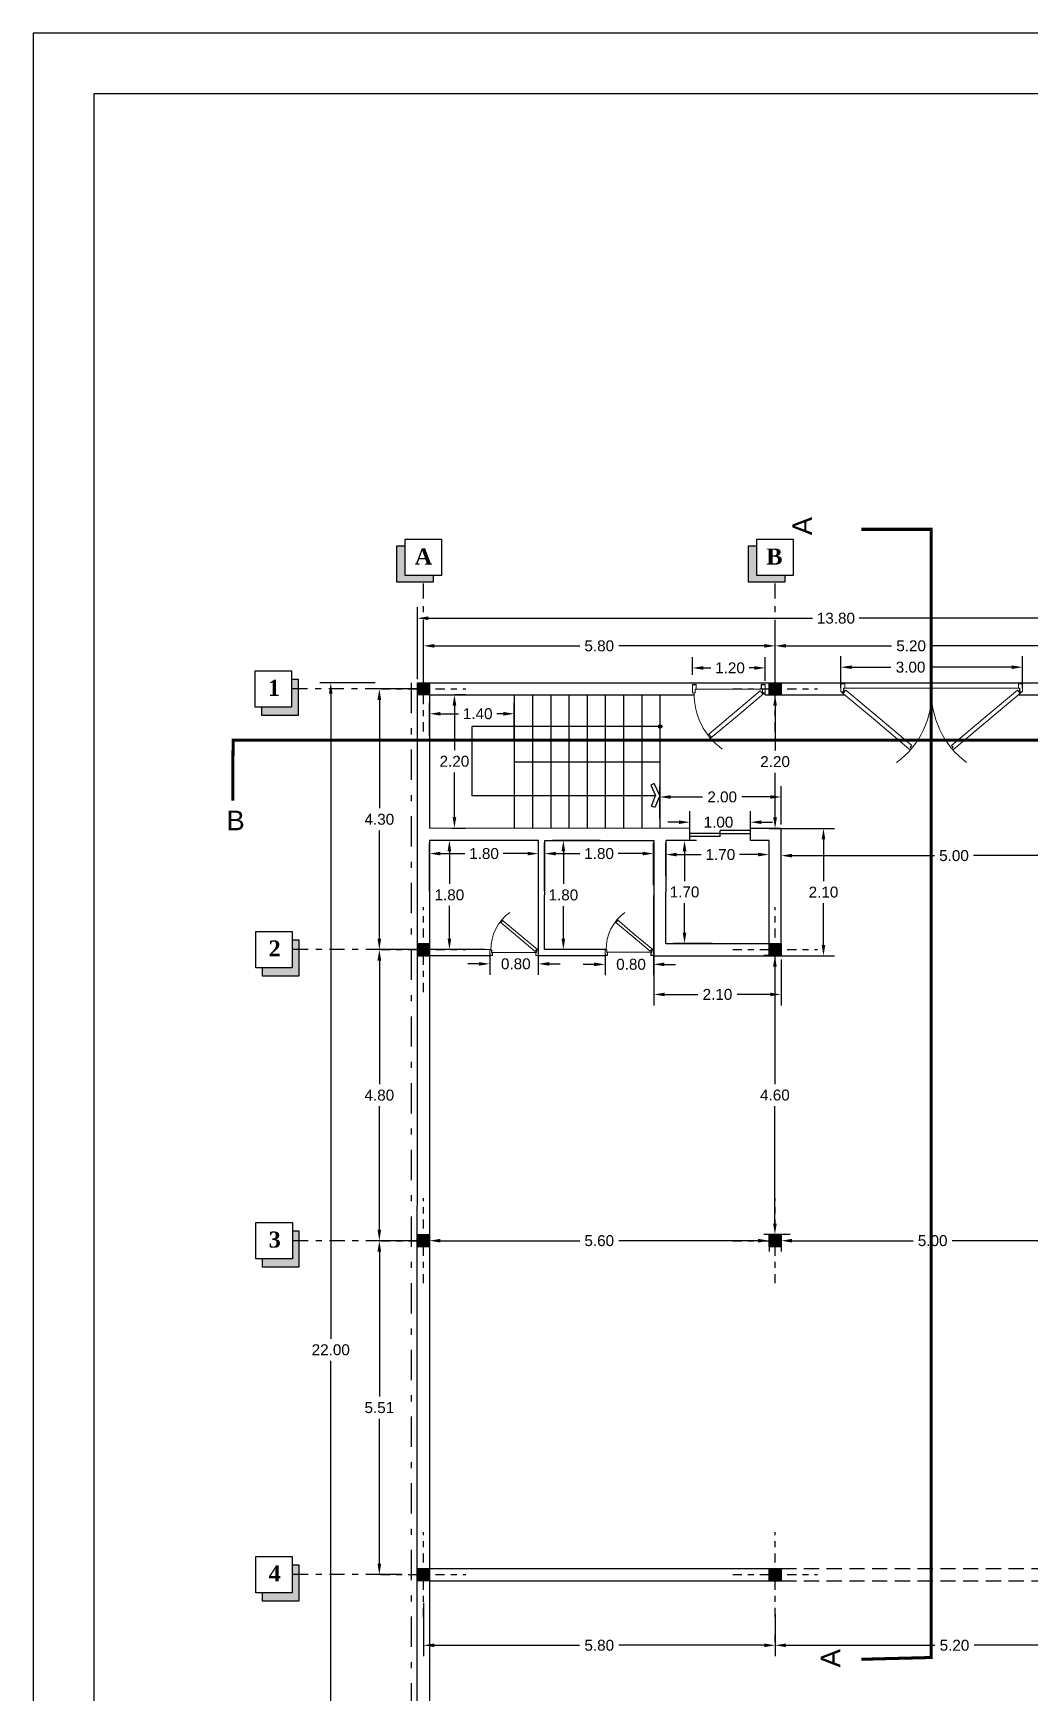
# Model space of a CAD drawing. Header units: metres. Extents: x 118 to 385, y 94 to 136.
# Drawn here: x 210.55 to 226.98, y 108.32 to 135.69 of the extents above; entities that cross this region are included whole.
import ezdxf
from ezdxf.enums import TextEntityAlignment as Align

# ---------------------------------------------------------------- set-up
doc = ezdxf.new("R2010")
doc.units = ezdxf.units.M
doc.header["$MEASUREMENT"] = 0
for name, pattern in [('ACAD_ISO02W100', [15, 12, -3]), ('ACAD_ISO10W100', [18, 12, -3, 0, -3]), ('DASHDOT', [1, 0.5, -0.25, 0, -0.25]), ('HIDDEN', [0.375, 0.25, -0.125])]:
    doc.linetypes.add(name, pattern=pattern)
doc.layers.add('13', color=13, linetype='Continuous', lineweight=9)
doc.layers.add('Mobleman', color=8, linetype='Continuous', lineweight=9)
for name, color, linetype in [('AX bandi', 253, 'Continuous'), ('Dimention', 8, 'Continuous'), ('Engheta', 1, 'DASHDOT'), ('Pele', 8, 'Continuous'), ('Sotoon', 8, 'Continuous'), ('window', 8, 'Continuous')]:
    doc.layers.add(name, color=color, linetype=linetype)
doc.styles.add('77', font='swiss.ttf')
doc.styles.add('my number', font='timesbd.ttf')
doc.styles.get("Standard").update_dxf_attribs({"font": 'arial.ttf'})
doc.dimstyles.get("Standard").update_dxf_attribs({"dimtxt": 0.18, "dimasz": 0.18, "dimexe": 0.18, "dimexo": 0.0625, "dimgap": 0.09, "dimtad": 0, "dimtih": 1, "dimtoh": 1, "dimdec": 4, "dimzin": 0, "dimdsep": 46, "dimtxsty": 'Standard', "dimcen": 0.09, "dimadec": 0, "dimazin": 0, "dimtfac": 1, "dimtdec": 4, "dimtofl": 0, "dimtmove": 0, "dimatfit": 3, "dimfxl": 1, "dimtolj": 1, "dimtzin": 0, "dimarcsym": 0})

# ---------------------------------------------------------------- blocks, each defined once
blk = doc.blocks.new('door80')
at = {"color": 0, "linetype": 'Continuous'}
for p, q in [((-0.593581, 0.573519), (-0.61896, 0.543274)), ((-0.606346, 0.58423), (-0.593581, 0.573519)), ((-0.305644, 0.342533), (-0.601094, 0.590445)), ((-0.61896, 0.543274), (-0.336253, 0.306055)), ((-0.336253, 0.306055), (-0.053546, 0.068835)), ((-0.013818, 0.097661), (-0.305644, 0.342533)), ((-0.053546, 0.068835), (-0.028167, 0.099081)), ((-0.028167, 0.099081), (-0.019048, 0.091429)), ((-0.019048, 0.091429), (-0.013818, 0.097661))]:
    blk.add_line(p, q, dxfattribs=at)
at = {"color": 0}
blk.add_line((-0.757143, 0.051946), (-0.042857, 0.051946), dxfattribs=at)
at = {"color": 0, "linetype": 'Continuous'}
for points in [[(-0.757143, 0.051946), (-0.757143, 0), (-0.8, 0), (-0.8, 0.091429), (-0.769048, 0.091429), (-0.769048, 0.051946)], [(-0.759048, 0.050041), (-0.759048, 0.001905), (-0.798095, 0.001905), (-0.798095, 0.089524), (-0.770952, 0.089524), (-0.770952, 0.050041)], [(-0.042857, 0.051946), (-0.042857, 0), (0, 0), (0, 0.091429), (-0.030952, 0.091429), (-0.030952, 0.051946)], [(-0.040952, 0.050041), (-0.040952, 0.001905), (-0.001905, 0.001905), (-0.001905, 0.089524), (-0.029048, 0.089524), (-0.029048, 0.050041)]]:
    blk.add_lwpolyline(points, close=True, dxfattribs=at)
blk.add_arc((-0.030525, 0.102962), 0.750459, 125.995317, 180.880619, dxfattribs=at)
blk = doc.blocks.new('AX')
at = {"linetype": 'Continuous'}
h = blk.add_hatch(dxfattribs=at)
h.set_pattern_fill('DOTS', color=256, scale=0.35, style=0)
h.paths.add_polyline_path([(-0.1, 0.1), (-0.1, 0), (0, 0), (0, 0.1)])
h.paths.add_polyline_path([(0, 0.1), (0, 0), (0.1, 0), (0.1, 0.1)])
h.paths.add_polyline_path([(0, 0), (0, -0.1), (0.1, -0.1), (0.1, 0)])
h.paths.add_polyline_path([(-0.1, 0), (-0.1, -0.1), (0, -0.1), (0, 0)])
h = blk.add_hatch(color=256)
h.paths.add_polyline_path([(0.1, 0), (0, 0), (0, -0.1), (0.1, -0.1)])
h.paths.add_polyline_path([(0.1, 0.1), (0, 0.1), (0, 0), (0.1, 0)])
h.paths.add_polyline_path([(0, 0.1), (-0.1, 0.1), (-0.1, 0), (0, 0)])
h.paths.add_polyline_path([(0, 0), (-0.1, 0), (-0.1, -0.1), (0, -0.1)])
at = {"color": 0, "linetype": 'DASHDOT', "ltscale": 0.3}
for p, q in [((0, -0.7), (0, 0.7)), ((-0.7, 0), (0.7, 0))]:
    blk.add_line(p, q, dxfattribs=at)
at = {"color": 0, "linetype": 'Continuous'}
blk.add_lwpolyline([(-0.1, 0.1), (0.1, 0.1), (0.1, -0.1), (-0.1, -0.1), (-0.1, 0.1)], dxfattribs=at)
blk = doc.blocks.new('AAAA')
at = {"linetype": 'Continuous'}
h = blk.add_hatch(color=256, dxfattribs=at)
h.paths.add_polyline_path([(0.577, 0.465), (0.577, 0.531), (0.51, 0.531), (0.51, 0.465)])
h.paths.add_polyline_path([(0.643, 0.465), (0.643, 0.531), (0.577, 0.531), (0.577, 0.465)])
h.paths.add_polyline_path([(0.577, 0.465), (0.577, 0.398), (0.643, 0.398), (0.643, 0.465)])
h.paths.add_polyline_path([(0.577, 0.465), (0.51, 0.465), (0.51, 0.398), (0.577, 0.398)])
at = {"linetype": 'ACAD_ISO02W100', "xscale": 0.6666, "yscale": 0.6666, "zscale": 0.6666}
blk.add_blockref('AX', (0.577, 0.465), dxfattribs=at)
blk = doc.blocks.new('*D287')
at = {"layer": 'Defpoints', "color": 0, "transparency": 16777216}
for p in [(230.688, 126.041), (216.886, 124.975), (230.688, 124.975)]:
    blk.add_point(p, dxfattribs=at)
at = {"layer": 'Dimention', "color": 0, "lineweight": -2, "transparency": 16777216}
for p, q in [((216.886, 125.037), (216.886, 126.221)), ((230.688, 125.037), (230.688, 126.221)), ((217.066, 126.041), (223.402, 126.041)), ((230.508, 126.041), (224.172, 126.041))]:
    blk.add_line(p, q, dxfattribs=at)
at = {"layer": 'Dimention', "color": 0, "transparency": 16777216}
for points in [[(217.066, 126.071), (217.066, 126.011), (216.886, 126.041)], [(230.508, 126.071), (230.508, 126.011), (230.688, 126.041)]]:
    blk.add_solid(points, dxfattribs=at)
at = {"layer": 'Dimention', "color": 0, "transparency": 16777216, "insert": (223.787, 126.041), "char_height": 0.18, "attachment_point": 5}
blk.add_mtext('\\A1;13.80', dxfattribs=at)
blk = doc.blocks.new('*D288')
at = {"layer": 'Defpoints', "color": 0, "transparency": 16777216}
for p in [(222.785, 125.585), (222.785, 125.058), (216.986, 124.775)]:
    blk.add_point(p, dxfattribs=at)
at = {"layer": 'Dimention', "color": 0, "lineweight": -2, "transparency": 16777216}
for p, q in [((216.986, 124.837), (216.986, 125.765)), ((222.785, 125.12), (222.785, 125.765)), ((217.166, 125.585), (219.562, 125.585)), ((222.605, 125.585), (220.209, 125.585))]:
    blk.add_line(p, q, dxfattribs=at)
at = {"layer": 'Dimention', "color": 0, "transparency": 16777216}
for points in [[(217.166, 125.615), (217.166, 125.555), (216.986, 125.585)], [(222.605, 125.615), (222.605, 125.555), (222.785, 125.585)]]:
    blk.add_solid(points, dxfattribs=at)
at = {"layer": 'Dimention', "color": 0, "transparency": 16777216, "insert": (219.885, 125.585), "char_height": 0.18, "attachment_point": 5}
blk.add_mtext('\\A1;5.80', dxfattribs=at)
blk = doc.blocks.new('*D289')
at = {"layer": 'Defpoints', "color": 0, "transparency": 16777216}
for p in [(227.982, 125.585), (227.982, 125.058), (222.785, 124.81)]:
    blk.add_point(p, dxfattribs=at)
at = {"layer": 'Dimention', "color": 0, "lineweight": -2, "transparency": 16777216}
for p, q in [((222.785, 124.872), (222.785, 125.765)), ((227.982, 125.12), (227.982, 125.765)), ((222.965, 125.585), (224.703, 125.585)), ((227.802, 125.585), (225.35, 125.585))]:
    blk.add_line(p, q, dxfattribs=at)
at = {"layer": 'Dimention', "color": 0, "transparency": 16777216}
for points in [[(222.965, 125.615), (222.965, 125.555), (222.785, 125.585)], [(227.802, 125.615), (227.802, 125.555), (227.982, 125.585)]]:
    blk.add_solid(points, dxfattribs=at)
at = {"layer": 'Dimention', "color": 0, "transparency": 16777216, "insert": (225.027, 125.585), "char_height": 0.18, "attachment_point": 5}
blk.add_mtext('\\A1;5.20', dxfattribs=at)
blk = doc.blocks.new('1002')
at = {"color": 0, "linetype": 'Continuous'}
for p, q in [((-0.532537, 0.830803), (-0.616025, 0.357314)), ((-0.56915, 0.349049), (-0.48827, 0.807741)), ((-0.527528, 0.814663), (-0.524919, 0.829459)), ((-0.48827, 0.807741), (-0.527027, 0.814575)), ((-0.616025, 0.357314), (-0.699514, -0.116174)), ((-0.652757, -0.125111), (-0.56915, 0.349049)), ((-0.682379, -0.139435), (-0.679036, -0.120477)), ((-0.678535, -0.120566), (-0.652757, -0.125111)), ((-0.461944, -0.52124), (-0.443854, -0.527824)), ((-0.44368, -0.527346), (-0.434728, -0.502749)), ((-0.434728, -0.502749), (0.01771, -0.667423)), ((0.00143, -0.712151), (-0.450367, -0.54771)), ((0.453228, -0.876592), (0.00143, -0.712151)), ((0.01771, -0.667423), (0.455389, -0.826725)), ((0.441755, -0.864185), (0.455873, -0.869323)), ((0.455389, -0.826725), (0.441929, -0.863706))]:
    blk.add_line(p, q, dxfattribs=at)
for p, q in [((-0.524919, 0.829459), (-0.532537, 0.830803)), ((0.010252, -0.017756), (-0.010252, 0.017756)), ((-0.010252, 0.017756), (0.010252, -0.017756)), ((-0.699514, -0.116174), (-0.703348, -0.135524)), ((-0.450367, -0.54771), (-0.469042, -0.541355)), ((0.455873, -0.869323), (0.453228, -0.876592))]:
    blk.add_line(p, q)
at = {"color": 0}
for p, q in [((-0.476874, 0.82597), (-0.010252, 0.017756)), ((0.476874, -0.82597), (0.010252, -0.017756))]:
    blk.add_line(p, q, dxfattribs=at)
at = {"color": 0, "linetype": 'Continuous'}
for points in [[(-0.476874, 0.82597), (-0.431453, 0.852194), (-0.454579, 0.892249), (-0.534523, 0.846093), (-0.517407, 0.816448), (-0.482884, 0.83638)], [(-0.47617, 0.828597), (-0.43408, 0.852898), (-0.455283, 0.889622), (-0.531896, 0.84539), (-0.516703, 0.819075), (-0.48218, 0.839007)], [(0.476874, -0.82597), (0.522295, -0.799746), (0.545421, -0.839802), (0.465477, -0.885957), (0.448361, -0.856311), (0.482884, -0.83638)], [(0.479501, -0.826674), (0.521591, -0.802374), (0.542794, -0.839098), (0.466181, -0.88333), (0.450988, -0.857015), (0.485511, -0.837083)]]:
    blk.add_lwpolyline(points, close=True, dxfattribs=at)
for centre, start, end in [((0.431621, -0.847837), 116.979957, 173.55321), ((-0.518438, 0.797713), 246.44679, 303.020043)]:
    blk.add_arc(centre, 0.95138, start, end, dxfattribs=at)
blk = doc.blocks.new('door100')
at = {"rotation": 59.99999999999999}
blk.add_blockref('1002', (-1, -0.052447), dxfattribs=at)
blk = doc.blocks.new('*D291')
at = {"layer": 'Defpoints', "color": 0, "transparency": 16777216}
for p in [(215.458, 124.975), (216.251, 124.975), (216.786, 102.975)]:
    blk.add_point(p, dxfattribs=at)
at = {"layer": 'Dimention', "color": 0, "lineweight": -2, "transparency": 16777216}
for p, q in [((216.189, 124.975), (215.278, 124.975)), ((215.458, 124.795), (215.458, 114.157)), ((215.458, 103.155), (215.458, 113.793)), ((216.723, 102.975), (215.278, 102.975))]:
    blk.add_line(p, q, dxfattribs=at)
at = {"layer": 'Dimention', "color": 0, "transparency": 16777216}
for points in [[(215.428, 124.795), (215.488, 124.795), (215.458, 124.975)], [(215.428, 103.155), (215.488, 103.155), (215.458, 102.975)]]:
    blk.add_solid(points, dxfattribs=at)
at = {"layer": 'Dimention', "color": 0, "transparency": 16777216, "insert": (215.458, 113.975), "char_height": 0.18, "attachment_point": 5}
blk.add_mtext('\\A1;22.00', dxfattribs=at)
blk = doc.blocks.new('*D292')
at = {"layer": 'Defpoints', "color": 0, "transparency": 16777216}
for p in [(216.259, 124.874), (217.052, 124.874), (216.689, 120.575)]:
    blk.add_point(p, dxfattribs=at)
at = {"layer": 'Dimention', "color": 0, "lineweight": -2, "transparency": 16777216}
for p, q in [((216.99, 124.874), (216.079, 124.874)), ((216.259, 124.694), (216.259, 122.906)), ((216.259, 120.755), (216.259, 122.542)), ((216.627, 120.575), (216.079, 120.575))]:
    blk.add_line(p, q, dxfattribs=at)
at = {"layer": 'Dimention', "color": 0, "transparency": 16777216}
for points in [[(216.229, 124.694), (216.289, 124.694), (216.259, 124.874)], [(216.229, 120.755), (216.289, 120.755), (216.259, 120.575)]]:
    blk.add_solid(points, dxfattribs=at)
at = {"layer": 'Dimention', "color": 0, "transparency": 16777216, "insert": (216.259, 122.724), "char_height": 0.18, "attachment_point": 5}
blk.add_mtext('\\A1;4.30', dxfattribs=at)
blk = doc.blocks.new('*D293')
at = {"layer": 'Defpoints', "color": 0, "transparency": 16777216}
for p in [(216.259, 120.575), (217.346, 120.575), (216.693, 115.775)]:
    blk.add_point(p, dxfattribs=at)
at = {"layer": 'Dimention', "color": 0, "lineweight": -2, "transparency": 16777216}
for p, q in [((217.283, 120.575), (216.079, 120.575)), ((216.259, 120.395), (216.259, 118.357)), ((216.259, 115.955), (216.259, 117.993)), ((216.63, 115.775), (216.079, 115.775))]:
    blk.add_line(p, q, dxfattribs=at)
at = {"layer": 'Dimention', "color": 0, "transparency": 16777216}
for points in [[(216.229, 120.395), (216.289, 120.395), (216.259, 120.575)], [(216.229, 115.955), (216.289, 115.955), (216.259, 115.775)]]:
    blk.add_solid(points, dxfattribs=at)
at = {"layer": 'Dimention', "color": 0, "transparency": 16777216, "insert": (216.259, 118.175), "char_height": 0.18, "attachment_point": 5}
blk.add_mtext('\\A1;4.80', dxfattribs=at)
blk = doc.blocks.new('*D294')
at = {"layer": 'Defpoints', "color": 0, "transparency": 16777216}
for p in [(216.259, 115.775), (217.052, 115.775), (216.689, 110.268)]:
    blk.add_point(p, dxfattribs=at)
at = {"layer": 'Dimention', "color": 0, "lineweight": -2, "transparency": 16777216}
for p, q in [((216.99, 115.775), (216.079, 115.775)), ((216.259, 115.595), (216.259, 113.203)), ((216.259, 110.448), (216.259, 112.839)), ((216.626, 110.268), (216.079, 110.268))]:
    blk.add_line(p, q, dxfattribs=at)
at = {"layer": 'Dimention', "color": 0, "transparency": 16777216}
for points in [[(216.229, 115.595), (216.289, 115.595), (216.259, 115.775)], [(216.229, 110.448), (216.289, 110.448), (216.259, 110.268)]]:
    blk.add_solid(points, dxfattribs=at)
at = {"layer": 'Dimention', "color": 0, "transparency": 16777216, "insert": (216.259, 113.021), "char_height": 0.18, "attachment_point": 5}
blk.add_mtext('\\A1;5.51', dxfattribs=at)
blk = doc.blocks.new('*D295')
at = {"layer": 'Defpoints', "color": 0, "transparency": 16777216}
for p in [(216.985, 109.864), (222.785, 109.102), (222.785, 109.102)]:
    blk.add_point(p, dxfattribs=at)
at = {"layer": 'Dimention', "color": 0, "lineweight": -2, "transparency": 16777216}
for p, q in [((216.985, 109.801), (216.985, 108.922)), ((222.785, 109.165), (222.785, 109.282)), ((217.165, 109.102), (219.561, 109.102)), ((222.605, 109.102), (220.208, 109.102))]:
    blk.add_line(p, q, dxfattribs=at)
at = {"layer": 'Dimention', "color": 0, "transparency": 16777216}
for points in [[(217.165, 109.132), (217.165, 109.072), (216.985, 109.102)], [(222.605, 109.132), (222.605, 109.072), (222.785, 109.102)]]:
    blk.add_solid(points, dxfattribs=at)
at = {"layer": 'Dimention', "color": 0, "transparency": 16777216, "insert": (219.885, 109.102), "char_height": 0.18, "attachment_point": 5}
blk.add_mtext('\\A1;5.80', dxfattribs=at)
blk = doc.blocks.new('*D296')
at = {"layer": 'Defpoints', "color": 0, "transparency": 16777216}
for p in [(222.785, 109.677), (227.982, 109.102), (227.982, 109.102)]:
    blk.add_point(p, dxfattribs=at)
at = {"layer": 'Dimention', "color": 0, "lineweight": -2, "transparency": 16777216}
for p, q in [((222.785, 109.614), (222.785, 108.922)), ((227.982, 109.165), (227.982, 109.282)), ((222.965, 109.102), (225.419, 109.102)), ((227.802, 109.102), (226.066, 109.102))]:
    blk.add_line(p, q, dxfattribs=at)
at = {"layer": 'Dimention', "color": 0, "transparency": 16777216}
for points in [[(222.965, 109.132), (222.965, 109.072), (222.785, 109.102)], [(227.802, 109.132), (227.802, 109.072), (227.982, 109.102)]]:
    blk.add_solid(points, dxfattribs=at)
at = {"layer": 'Dimention', "color": 0, "transparency": 16777216, "insert": (225.742, 109.102), "char_height": 0.18, "attachment_point": 5}
blk.add_mtext('\\A1;5.20', dxfattribs=at)
blk = doc.blocks.new('*D308')
at = {"layer": 'Defpoints', "color": 0, "transparency": 16777216}
for p in [(218.882, 122.159), (218.882, 121.576), (217.087, 121.476)]:
    blk.add_point(p, dxfattribs=at)
at = {"layer": 'Dimention', "color": 0, "lineweight": -2, "transparency": 16777216}
for p, q in [((217.087, 121.538), (217.087, 122.339)), ((217.267, 122.159), (217.67, 122.159)), ((218.702, 122.159), (218.3, 122.159)), ((218.882, 121.638), (218.882, 122.339))]:
    blk.add_line(p, q, dxfattribs=at)
at = {"layer": 'Dimention', "color": 0, "transparency": 16777216}
for points in [[(217.267, 122.189), (217.267, 122.129), (217.087, 122.159)], [(218.702, 122.189), (218.702, 122.129), (218.882, 122.159)]]:
    blk.add_solid(points, dxfattribs=at)
at = {"layer": 'Dimention', "color": 0, "transparency": 16777216, "insert": (217.985, 122.159), "char_height": 0.18, "attachment_point": 5}
blk.add_mtext('\\A1;1.80', dxfattribs=at)
blk = doc.blocks.new('*D309')
at = {"layer": 'Defpoints', "color": 0, "transparency": 16777216}
for p in [(220.78, 122.159), (220.78, 121.576), (218.984, 121.476)]:
    blk.add_point(p, dxfattribs=at)
at = {"layer": 'Dimention', "color": 0, "lineweight": -2, "transparency": 16777216}
for p, q in [((218.984, 121.538), (218.984, 122.339)), ((219.164, 122.159), (219.567, 122.159)), ((220.6, 122.159), (220.197, 122.159)), ((220.78, 121.638), (220.78, 122.339))]:
    blk.add_line(p, q, dxfattribs=at)
at = {"layer": 'Dimention', "color": 0, "transparency": 16777216}
for points in [[(219.164, 122.189), (219.164, 122.129), (218.984, 122.159)], [(220.6, 122.189), (220.6, 122.129), (220.78, 122.159)]]:
    blk.add_solid(points, dxfattribs=at)
at = {"layer": 'Dimention', "color": 0, "transparency": 16777216, "insert": (219.882, 122.159), "char_height": 0.18, "attachment_point": 5}
blk.add_mtext('\\A1;1.80', dxfattribs=at)
blk = doc.blocks.new('*D314')
at = {"layer": 'Defpoints', "color": 0, "transparency": 16777216}
for p in [(222.684, 122.143), (220.984, 121.723), (222.684, 121.626)]:
    blk.add_point(p, dxfattribs=at)
at = {"layer": 'Dimention', "color": 0, "lineweight": -2, "transparency": 16777216}
for p, q in [((220.984, 121.786), (220.984, 122.323)), ((221.164, 122.143), (221.567, 122.143)), ((222.504, 122.143), (222.197, 122.143)), ((222.684, 121.688), (222.684, 122.323))]:
    blk.add_line(p, q, dxfattribs=at)
at = {"layer": 'Dimention', "color": 0, "transparency": 16777216}
for points in [[(221.164, 122.173), (221.164, 122.113), (220.984, 122.143)], [(222.504, 122.173), (222.504, 122.113), (222.684, 122.143)]]:
    blk.add_solid(points, dxfattribs=at)
at = {"layer": 'Dimention', "color": 0, "transparency": 16777216, "insert": (221.882, 122.143), "char_height": 0.18, "attachment_point": 5}
blk.add_mtext('\\A1;1.70', dxfattribs=at)
blk = doc.blocks.new('*D315')
at = {"layer": 'Defpoints', "color": 0, "transparency": 16777216}
for p in [(222.684, 115.876), (217.087, 115.776), (222.684, 115.775)]:
    blk.add_point(p, dxfattribs=at)
at = {"layer": 'Dimention', "color": 0, "lineweight": -2, "transparency": 16777216}
for p, q in [((222.684, 115.813), (222.684, 115.595)), ((217.087, 115.713), (217.087, 115.595)), ((217.267, 115.775), (219.562, 115.775)), ((222.504, 115.775), (220.209, 115.775))]:
    blk.add_line(p, q, dxfattribs=at)
at = {"layer": 'Dimention', "color": 0, "transparency": 16777216}
for points in [[(217.267, 115.805), (217.267, 115.745), (217.087, 115.775)], [(222.504, 115.805), (222.504, 115.745), (222.684, 115.775)]]:
    blk.add_solid(points, dxfattribs=at)
at = {"layer": 'Dimention', "color": 0, "transparency": 16777216, "insert": (219.885, 115.775), "char_height": 0.18, "attachment_point": 5}
blk.add_mtext('\\A1;5.60', dxfattribs=at)
blk = doc.blocks.new('*D316')
at = {"layer": 'Defpoints', "color": 0, "transparency": 16777216}
for p in [(222.884, 115.876), (227.881, 115.876), (227.881, 115.775)]:
    blk.add_point(p, dxfattribs=at)
at = {"layer": 'Dimention', "color": 0, "lineweight": -2, "transparency": 16777216}
for p, q in [((222.884, 115.813), (222.884, 115.595)), ((227.881, 115.813), (227.881, 115.595)), ((223.064, 115.775), (225.059, 115.775)), ((227.701, 115.775), (225.706, 115.775))]:
    blk.add_line(p, q, dxfattribs=at)
at = {"layer": 'Dimention', "color": 0, "transparency": 16777216}
for points in [[(223.064, 115.805), (223.064, 115.745), (222.884, 115.775)], [(227.701, 115.805), (227.701, 115.745), (227.881, 115.775)]]:
    blk.add_solid(points, dxfattribs=at)
at = {"layer": 'Dimention', "color": 0, "transparency": 16777216, "insert": (225.382, 115.775), "char_height": 0.18, "attachment_point": 5}
blk.add_mtext('\\A1;5.00', dxfattribs=at)
blk = doc.blocks.new('*D318')
at = {"layer": 'Defpoints', "color": 0, "transparency": 16777216}
for p in [(227.881, 122.125), (222.884, 120.476), (227.881, 120.576)]:
    blk.add_point(p, dxfattribs=at)
at = {"layer": 'Dimention', "color": 0, "lineweight": -2, "transparency": 16777216}
for p, q in [((222.884, 120.538), (222.884, 122.305)), ((223.064, 122.125), (225.41, 122.125)), ((227.701, 122.125), (226.057, 122.125)), ((227.881, 120.638), (227.881, 122.305))]:
    blk.add_line(p, q, dxfattribs=at)
at = {"layer": 'Dimention', "color": 0, "transparency": 16777216}
for points in [[(223.064, 122.155), (223.064, 122.095), (222.884, 122.125)], [(227.701, 122.155), (227.701, 122.095), (227.881, 122.125)]]:
    blk.add_solid(points, dxfattribs=at)
at = {"layer": 'Dimention', "color": 0, "transparency": 16777216, "insert": (225.734, 122.125), "char_height": 0.18, "attachment_point": 5}
blk.add_mtext('\\A1;5.00', dxfattribs=at)
blk = doc.blocks.new('*D319')
at = {"layer": 'Defpoints', "color": 0, "transparency": 16777216}
for p in [(221.291, 122.375), (221.55, 122.375), (221.81, 120.676)]:
    blk.add_point(p, dxfattribs=at)
at = {"layer": 'Dimention', "color": 0, "lineweight": -2, "transparency": 16777216}
for p, q in [((221.487, 122.375), (221.111, 122.375)), ((221.291, 122.195), (221.291, 121.707)), ((221.291, 120.856), (221.291, 121.344)), ((221.747, 120.676), (221.111, 120.676))]:
    blk.add_line(p, q, dxfattribs=at)
at = {"layer": 'Dimention', "color": 0, "transparency": 16777216}
for points in [[(221.261, 122.195), (221.321, 122.195), (221.291, 122.375)], [(221.261, 120.856), (221.321, 120.856), (221.291, 120.676)]]:
    blk.add_solid(points, dxfattribs=at)
at = {"layer": 'Dimention', "color": 0, "transparency": 16777216, "insert": (221.291, 121.526), "char_height": 0.18, "attachment_point": 5}
blk.add_mtext('\\A1;1.70', dxfattribs=at)
blk = doc.blocks.new('*D320')
at = {"layer": 'Defpoints', "color": 0, "transparency": 16777216}
for p in [(219.293, 122.376), (219.962, 122.376), (219.944, 120.576)]:
    blk.add_point(p, dxfattribs=at)
at = {"layer": 'Dimention', "color": 0, "lineweight": -2, "transparency": 16777216}
for p, q in [((219.9, 122.376), (219.113, 122.376)), ((219.293, 122.196), (219.293, 121.658)), ((219.293, 120.756), (219.293, 121.294)), ((219.881, 120.576), (219.113, 120.576))]:
    blk.add_line(p, q, dxfattribs=at)
at = {"layer": 'Dimention', "color": 0, "transparency": 16777216}
for points in [[(219.263, 122.196), (219.323, 122.196), (219.293, 122.376)], [(219.263, 120.756), (219.323, 120.756), (219.293, 120.576)]]:
    blk.add_solid(points, dxfattribs=at)
at = {"layer": 'Dimention', "color": 0, "transparency": 16777216, "insert": (219.293, 121.476), "char_height": 0.18, "attachment_point": 5}
blk.add_mtext('\\A1;1.80', dxfattribs=at)
blk = doc.blocks.new('*D321')
at = {"layer": 'Defpoints', "color": 0, "transparency": 16777216}
for p in [(217.414, 122.377), (218.084, 122.377), (218.065, 120.577)]:
    blk.add_point(p, dxfattribs=at)
at = {"layer": 'Dimention', "color": 0, "lineweight": -2, "transparency": 16777216}
for p, q in [((218.021, 122.377), (217.234, 122.377)), ((217.414, 122.197), (217.414, 121.659)), ((217.414, 120.757), (217.414, 121.295)), ((218.003, 120.577), (217.234, 120.577))]:
    blk.add_line(p, q, dxfattribs=at)
at = {"layer": 'Dimention', "color": 0, "transparency": 16777216}
for points in [[(217.384, 122.197), (217.444, 122.197), (217.414, 122.377)], [(217.384, 120.757), (217.444, 120.757), (217.414, 120.577)]]:
    blk.add_solid(points, dxfattribs=at)
at = {"layer": 'Dimention', "color": 0, "transparency": 16777216, "insert": (217.414, 121.477), "char_height": 0.18, "attachment_point": 5}
blk.add_mtext('\\A1;1.80', dxfattribs=at)
blk = doc.blocks.new('*D326')
at = {"layer": 'Defpoints', "color": 0, "transparency": 16777216}
for p in [(222.73, 124.776), (222.784, 124.776), (222.679, 122.575)]:
    blk.add_point(p, dxfattribs=at)
at = {"layer": 'Dimention', "color": 0, "lineweight": -2, "transparency": 16777216}
for p, q in [((222.784, 124.596), (222.784, 123.857)), ((222.793, 124.776), (222.964, 124.776)), ((222.784, 122.755), (222.784, 123.493)), ((222.742, 122.575), (222.964, 122.575))]:
    blk.add_line(p, q, dxfattribs=at)
at = {"layer": 'Dimention', "color": 0, "transparency": 16777216}
for points in [[(222.754, 124.596), (222.814, 124.596), (222.784, 124.776)], [(222.754, 122.755), (222.814, 122.755), (222.784, 122.575)]]:
    blk.add_solid(points, dxfattribs=at)
at = {"layer": 'Dimention', "color": 0, "transparency": 16777216, "insert": (222.784, 123.675), "char_height": 0.18, "attachment_point": 5}
blk.add_mtext('\\A1;2.20', dxfattribs=at)
blk = doc.blocks.new('*D327')
at = {"layer": 'Defpoints', "color": 0, "transparency": 16777216}
for p in [(217.444, 124.781), (217.497, 124.781), (217.393, 122.58)]:
    blk.add_point(p, dxfattribs=at)
at = {"layer": 'Dimention', "color": 0, "lineweight": -2, "transparency": 16777216}
for p, q in [((217.497, 124.601), (217.497, 123.863)), ((217.506, 124.781), (217.677, 124.781)), ((217.497, 122.76), (217.497, 123.499)), ((217.455, 122.58), (217.677, 122.58))]:
    blk.add_line(p, q, dxfattribs=at)
at = {"layer": 'Dimention', "color": 0, "transparency": 16777216}
for points in [[(217.467, 124.601), (217.527, 124.601), (217.497, 124.781)], [(217.467, 122.76), (217.527, 122.76), (217.497, 122.58)]]:
    blk.add_solid(points, dxfattribs=at)
at = {"layer": 'Dimention', "color": 0, "transparency": 16777216, "insert": (217.497, 123.681), "char_height": 0.18, "attachment_point": 5}
blk.add_mtext('\\A1;2.20', dxfattribs=at)
blk = doc.blocks.new('*D328')
at = {"layer": 'Defpoints', "color": 0, "transparency": 16777216}
for p in [(218.483, 124.465), (217.087, 124.045), (218.483, 123.948)]:
    blk.add_point(p, dxfattribs=at)
at = {"layer": 'Dimention', "color": 0, "lineweight": -2, "transparency": 16777216}
for p, q in [((217.087, 124.108), (217.087, 124.645)), ((218.483, 124.01), (218.483, 124.645)), ((217.267, 124.465), (217.566, 124.465)), ((218.303, 124.465), (218.196, 124.465))]:
    blk.add_line(p, q, dxfattribs=at)
at = {"layer": 'Dimention', "color": 0, "transparency": 16777216}
for points in [[(217.267, 124.495), (217.267, 124.435), (217.087, 124.465)], [(218.303, 124.495), (218.303, 124.435), (218.483, 124.465)]]:
    blk.add_solid(points, dxfattribs=at)
at = {"layer": 'Dimention', "color": 0, "transparency": 16777216, "insert": (217.881, 124.465), "char_height": 0.18, "attachment_point": 5}
blk.add_mtext('\\A1;1.40', dxfattribs=at)
blk = doc.blocks.new('*D329')
at = {"layer": 'Defpoints', "color": 0, "transparency": 16777216}
for p in [(222.885, 123.093), (220.883, 122.673), (222.885, 122.575)]:
    blk.add_point(p, dxfattribs=at)
at = {"layer": 'Dimention', "color": 0, "lineweight": -2, "transparency": 16777216}
for p, q in [((220.883, 122.736), (220.883, 123.273)), ((222.885, 122.637), (222.885, 123.273)), ((221.063, 123.093), (221.587, 123.093)), ((222.705, 123.093), (222.237, 123.093))]:
    blk.add_line(p, q, dxfattribs=at)
at = {"layer": 'Dimention', "color": 0, "transparency": 16777216}
for points in [[(221.063, 123.123), (221.063, 123.063), (220.883, 123.093)], [(222.705, 123.123), (222.705, 123.063), (222.885, 123.093)]]:
    blk.add_solid(points, dxfattribs=at)
at = {"layer": 'Dimention', "color": 0, "transparency": 16777216, "insert": (221.912, 123.093), "char_height": 0.18, "attachment_point": 5}
blk.add_mtext('\\A1;2.00', dxfattribs=at)
blk = doc.blocks.new('*D330')
at = {"layer": 'Defpoints', "color": 0, "transparency": 16777216}
for p in [(226.864, 125.233), (223.867, 124.829), (226.864, 124.826)]:
    blk.add_point(p, dxfattribs=at)
at = {"layer": 'Dimention', "color": 0, "lineweight": -2, "transparency": 16777216}
for p, q in [((223.867, 124.892), (223.867, 125.413)), ((226.864, 124.889), (226.864, 125.413)), ((224.047, 125.233), (224.694, 125.233)), ((226.684, 125.233), (225.341, 125.233))]:
    blk.add_line(p, q, dxfattribs=at)
at = {"layer": 'Dimention', "color": 0, "transparency": 16777216}
for points in [[(224.047, 125.263), (224.047, 125.203), (223.867, 125.233)], [(226.684, 125.263), (226.684, 125.203), (226.864, 125.233)]]:
    blk.add_solid(points, dxfattribs=at)
at = {"layer": 'Dimention', "color": 0, "transparency": 16777216, "insert": (225.018, 125.233), "char_height": 0.18, "attachment_point": 5}
blk.add_mtext('\\A1;3.00', dxfattribs=at)
blk = doc.blocks.new('*D331')
at = {"layer": 'Defpoints', "color": 0, "transparency": 16777216}
for p in [(222.62, 125.221), (221.423, 125.043), (222.62, 124.947)]:
    blk.add_point(p, dxfattribs=at)
at = {"layer": 'Dimention', "color": 0, "lineweight": -2, "transparency": 16777216}
for p, q in [((221.423, 125.105), (221.423, 125.401)), ((222.62, 125.009), (222.62, 125.401)), ((221.603, 125.221), (221.726, 125.221)), ((222.44, 125.221), (222.356, 125.221))]:
    blk.add_line(p, q, dxfattribs=at)
at = {"layer": 'Dimention', "color": 0, "transparency": 16777216}
for points in [[(221.603, 125.251), (221.603, 125.191), (221.423, 125.221)], [(222.44, 125.251), (222.44, 125.191), (222.62, 125.221)]]:
    blk.add_solid(points, dxfattribs=at)
at = {"layer": 'Dimention', "color": 0, "transparency": 16777216, "insert": (222.041, 125.221), "char_height": 0.18, "attachment_point": 5}
blk.add_mtext('\\A1;1.20', dxfattribs=at)
blk = doc.blocks.new('*D332')
at = {"layer": 'Defpoints', "color": 0, "transparency": 16777216}
for p in [(218.08, 120.574), (218.88, 120.603), (218.88, 120.34)]:
    blk.add_point(p, dxfattribs=at)
at = {"layer": 'Dimention', "color": 0, "lineweight": -2, "transparency": 16777216}
for p, q in [((218.08, 120.512), (218.08, 120.16)), ((218.88, 120.541), (218.88, 120.16)), ((217.9, 120.34), (217.72, 120.34)), ((219.06, 120.34), (219.24, 120.34))]:
    blk.add_line(p, q, dxfattribs=at)
at = {"layer": 'Dimention', "color": 0, "transparency": 16777216}
for points in [[(217.9, 120.37), (217.9, 120.31), (218.08, 120.34)], [(219.06, 120.37), (219.06, 120.31), (218.88, 120.34)]]:
    blk.add_solid(points, dxfattribs=at)
at = {"layer": 'Dimention', "color": 0, "transparency": 16777216, "insert": (218.509, 120.34), "char_height": 0.18, "attachment_point": 5}
blk.add_mtext('\\A1;0.80', dxfattribs=at)
blk = doc.blocks.new('*D333')
at = {"layer": 'Defpoints', "color": 0, "transparency": 16777216}
for p in [(219.98, 120.567), (220.78, 120.596), (220.78, 120.332)]:
    blk.add_point(p, dxfattribs=at)
at = {"layer": 'Dimention', "color": 0, "lineweight": -2, "transparency": 16777216}
for p, q in [((219.98, 120.505), (219.98, 120.152)), ((220.78, 120.534), (220.78, 120.152)), ((219.8, 120.332), (219.62, 120.332)), ((220.96, 120.332), (221.14, 120.332))]:
    blk.add_line(p, q, dxfattribs=at)
at = {"layer": 'Dimention', "color": 0, "transparency": 16777216}
for points in [[(219.8, 120.362), (219.8, 120.302), (219.98, 120.332)], [(220.96, 120.362), (220.96, 120.302), (220.78, 120.332)]]:
    blk.add_solid(points, dxfattribs=at)
at = {"layer": 'Dimention', "color": 0, "transparency": 16777216, "insert": (220.409, 120.332), "char_height": 0.18, "attachment_point": 5}
blk.add_mtext('\\A1;0.80', dxfattribs=at)
blk = doc.blocks.new('*D334')
at = {"layer": 'Defpoints', "color": 0, "transparency": 16777216}
for p in [(222.379, 122.677), (221.378, 122.375), (222.379, 122.375)]:
    blk.add_point(p, dxfattribs=at)
at = {"layer": 'Dimention', "color": 0, "lineweight": -2, "transparency": 16777216}
for p, q in [((221.198, 122.677), (221.018, 122.677)), ((221.378, 122.438), (221.378, 122.857)), ((222.379, 122.438), (222.379, 122.857)), ((222.559, 122.677), (222.739, 122.677))]:
    blk.add_line(p, q, dxfattribs=at)
at = {"layer": 'Dimention', "color": 0, "transparency": 16777216}
for points in [[(221.198, 122.707), (221.198, 122.647), (221.378, 122.677)], [(222.559, 122.707), (222.559, 122.647), (222.379, 122.677)]]:
    blk.add_solid(points, dxfattribs=at)
at = {"layer": 'Dimention', "color": 0, "transparency": 16777216, "insert": (221.851, 122.677), "char_height": 0.18, "attachment_point": 5}
blk.add_mtext('\\A1;1.00', dxfattribs=at)
blk = doc.blocks.new('*D337')
at = {"layer": 'Defpoints', "color": 0, "transparency": 16777216}
for p in [(222.781, 120.476), (222.884, 120.476), (223.092, 115.876)]:
    blk.add_point(p, dxfattribs=at)
at = {"layer": 'Dimention', "color": 0, "lineweight": -2, "transparency": 16777216}
for p, q in [((222.821, 120.476), (222.601, 120.476)), ((222.781, 120.296), (222.781, 118.358)), ((222.781, 116.056), (222.781, 117.994)), ((223.03, 115.876), (222.601, 115.876))]:
    blk.add_line(p, q, dxfattribs=at)
at = {"layer": 'Dimention', "color": 0, "transparency": 16777216}
for points in [[(222.751, 120.296), (222.811, 120.296), (222.781, 120.476)], [(222.751, 116.056), (222.811, 116.056), (222.781, 115.876)]]:
    blk.add_solid(points, dxfattribs=at)
at = {"layer": 'Dimention', "color": 0, "transparency": 16777216, "insert": (222.781, 118.176), "char_height": 0.18, "attachment_point": 5}
blk.add_mtext('\\A1;4.60', dxfattribs=at)
blk = doc.blocks.new('*D338')
at = {"layer": 'Defpoints', "color": 0, "transparency": 16777216}
for p in [(222.621, 122.574), (223.582, 122.574), (222.561, 120.473)]:
    blk.add_point(p, dxfattribs=at)
at = {"layer": 'Dimention', "color": 0, "lineweight": -2, "transparency": 16777216}
for p, q in [((222.684, 122.574), (223.762, 122.574)), ((223.582, 122.394), (223.582, 121.705)), ((223.582, 120.653), (223.582, 121.341)), ((222.623, 120.473), (223.762, 120.473))]:
    blk.add_line(p, q, dxfattribs=at)
at = {"layer": 'Dimention', "color": 0, "transparency": 16777216}
for points in [[(223.552, 122.394), (223.612, 122.394), (223.582, 122.574)], [(223.552, 120.653), (223.612, 120.653), (223.582, 120.473)]]:
    blk.add_solid(points, dxfattribs=at)
at = {"layer": 'Dimention', "color": 0, "transparency": 16777216, "insert": (223.582, 121.523), "char_height": 0.18, "attachment_point": 5}
blk.add_mtext('\\A1;2.10', dxfattribs=at)
blk = doc.blocks.new('*D339')
at = {"layer": 'Defpoints', "color": 0, "transparency": 16777216}
for p in [(220.786, 122.177), (222.883, 120.473), (222.883, 119.836)]:
    blk.add_point(p, dxfattribs=at)
at = {"layer": 'Dimention', "color": 0, "lineweight": -2, "transparency": 16777216}
for p, q in [((220.786, 122.114), (220.786, 119.656)), ((222.883, 120.411), (222.883, 119.656)), ((220.966, 119.836), (221.509, 119.836)), ((222.703, 119.836), (222.159, 119.836))]:
    blk.add_line(p, q, dxfattribs=at)
at = {"layer": 'Dimention', "color": 0, "transparency": 16777216}
for points in [[(220.966, 119.866), (220.966, 119.806), (220.786, 119.836)], [(222.703, 119.866), (222.703, 119.806), (222.883, 119.836)]]:
    blk.add_solid(points, dxfattribs=at)
at = {"layer": 'Dimention', "color": 0, "transparency": 16777216, "insert": (221.834, 119.836), "char_height": 0.18, "attachment_point": 5}
blk.add_mtext('\\A1;2.10', dxfattribs=at)

msp = doc.modelspace()

# ---------------------------------------------------------------- hatches: boundary and pattern name
at = {"layer": 'AX bandi'}
for points in [[(217.14871, 126.63655), (217.14871, 126.74609), (216.68612, 126.74609), (216.68612, 127.23619), (216.54907, 127.23619), (216.54907, 126.63655)], [(222.94728, 126.63655), (222.94728, 126.74609), (222.48468, 126.74609), (222.48468, 127.23619), (222.34763, 127.23619), (222.34763, 126.63655)], [(214.9214, 125.03657), (214.81186, 125.03657), (214.81186, 124.57397), (214.32175, 124.57397), (214.32175, 124.43693), (214.9214, 124.43693)], [(214.93176, 120.73774), (214.82222, 120.73774), (214.82222, 120.27514), (214.33212, 120.27514), (214.33212, 120.1381), (214.93176, 120.1381)], [(214.93397, 115.93768), (214.82443, 115.93768), (214.82443, 115.47508), (214.33433, 115.47508), (214.33433, 115.33804), (214.93397, 115.33804)], [(214.93139, 110.4303), (214.82185, 110.4303), (214.82185, 109.9677), (214.33175, 109.9677), (214.33175, 109.83066), (214.93139, 109.83066)]]:
    msp.add_hatch(color=256, dxfattribs=at).paths.add_polyline_path(points)
at = {"layer": 'window'}
h = msp.add_hatch(color=256, dxfattribs=at)
h.dxf.hatch_style = 1
h.paths.add_polyline_path([(220.88967, 124.28337), (220.88967, 124.22711, 1)])
h.paths.add_polyline_path([(220.88967, 124.28337, 0.41421356), (220.86154, 124.25524), (220.88967, 124.25524)])
h.paths.add_polyline_path([(220.86154, 124.25524, 0.41421356), (220.88967, 124.22711), (220.88967, 124.25524)])

# ---------------------------------------------------------------- linework, layer by layer
for p, q in [((240.25166, 135.68933), (210.55166, 135.68933)), ((210.55166, 135.68933), (210.55166, 93.68933)), ((239.25166, 134.68933), (211.55166, 134.68933)), ((211.55166, 134.68933), (211.55166, 94.68933)), ((216.88512, 102.97493), (216.88595, 124.97493)), ((216.88595, 124.97493), (230.68848, 124.97493)), ((217.08797, 124.77493), (221.44973, 124.77493)), ((217.08797, 124.77493), (217.08797, 122.57948)), ((218.4843, 124.77493), (218.4843, 122.57493)), ((218.7843, 124.77493), (218.7843, 122.57493)), ((219.0843, 124.77493), (219.0843, 122.57493)), ((219.3843, 124.77493), (219.3843, 122.57493)), ((219.6843, 124.77493), (219.6843, 122.57493)), ((219.9843, 124.77493), (219.9843, 122.57493)), ((220.2843, 124.77493), (220.2843, 122.57493)), ((220.5843, 124.77493), (220.5843, 122.57493)), ((220.8843, 124.77493), (220.8843, 122.57493)), ((222.62109, 124.77485), (222.62109, 124.8089)), ((222.62109, 124.77485), (223.93641, 124.77486)), ((226.79453, 124.77489), (227.88199, 124.7749)), ((218.4843, 123.67493), (220.8843, 123.67493)), ((221.37953, 122.5742), (217.08797, 122.57948)), ((217.08797, 122.37493), (217.08797, 120.57497)), ((218.88552, 122.37493), (217.08797, 122.37493)), ((218.88053, 120.56931), (218.88552, 122.37493)), ((218.98469, 120.57497), (218.98574, 122.37493)), ((218.98574, 122.37493), (220.79055, 122.37493)), ((220.7847, 120.57078), (220.79024, 122.37493)), ((220.9847, 120.67497), (220.98586, 122.37497)), ((221.37913, 122.37446), (220.98586, 122.37497)), ((221.37913, 122.37446), (221.37953, 122.5742)), ((222.38007, 122.37443), (222.38048, 122.57443)), ((222.68586, 122.37382), (222.38007, 122.37443)), ((222.88599, 122.57369), (222.38048, 122.57443)), ((222.6847, 120.67497), (222.68586, 122.37382)), ((222.88457, 120.47497), (222.88598, 122.57369)), ((217.08797, 120.57595), (218.09955, 120.58084)), ((217.08797, 120.47595), (218.08053, 120.48075)), ((217.08797, 120.47595), (217.08797, 110.61796)), ((218.88053, 120.47788), (218.88053, 120.47497)), ((219.97983, 120.47497), (218.88053, 120.47497)), ((219.9448, 120.57497), (218.98463, 120.57497)), ((219.99888, 120.57497), (218.98469, 120.57497)), ((219.99888, 120.57497), (219.9448, 120.57497)), ((219.97983, 120.47934), (219.97983, 120.47497)), ((220.78456, 120.57497), (220.76431, 120.57497)), ((220.77983, 120.57077), (220.7847, 120.57078)), ((220.78456, 120.47497), (222.88457, 120.47497)), ((220.9847, 120.67497), (222.6847, 120.67497)), ((222.68456, 120.47339), (222.68457, 120.47497)), ((217.08797, 110.61796), (217.08797, 103.17493)), ((217.08797, 110.36754), (222.88449, 110.36752)), ((217.08797, 110.16754), (222.88449, 110.16754))]:
    msp.add_line(p, q)
at = {"color": 0, "linetype": 'ByBlock'}
for p, q in [((221.87921, 122.44187), (221.37921, 122.44252)), ((221.87928, 122.49187), (221.37928, 122.49252)), ((221.87928, 122.49187), (222.37928, 122.49121)), ((222.37934, 122.54121), (221.87934, 122.54187))]:
    msp.add_line(p, q, dxfattribs=at)
at = {"color": 0}
msp.add_line((221.87921, 122.44187), (221.87934, 122.54187), dxfattribs=at)
at = {"linetype": 'HIDDEN'}
for p, q in [((222.88449, 110.36752), (227.98198, 110.36752)), ((222.88449, 110.16754), (227.88199, 110.16754))]:
    msp.add_line(p, q, dxfattribs=at)
at = {"layer": '13', "linetype": 'ACAD_ISO10W100', "ltscale": 0.1, "const_width": 0.05}
for points in [[(224.20678, 127.50679), (225.35784, 127.50679), (225.35784, 108.90066), (224.20656, 108.87167)], [(232.45344, 123.17657), (232.45344, 124.03045), (213.8473, 124.03045), (213.84117, 123.03096)]]:
    msp.add_lwpolyline(points, dxfattribs=at)
at = {"layer": 'AX bandi', "linetype": 'DASHDOT', "ltscale": 0.5}
for p, q in [((216.98594, 125.76487), (216.98594, 126.74609)), ((222.7845, 125.76487), (222.7845, 126.74609)), ((216.27547, 124.87379), (214.81186, 124.87379)), ((216.28584, 120.57496), (214.82222, 120.57496)), ((216.28805, 115.7749), (214.82443, 115.7749)), ((216.28547, 110.26753), (214.82185, 110.26753))]:
    msp.add_line(p, q, dxfattribs=at)
at = {"layer": 'AX bandi', "linetype": 'Continuous'}
for points in [[(217.28576, 127.34573), (217.28576, 126.74609), (216.68612, 126.74609), (216.68612, 127.34573)], [(223.08432, 127.34573), (223.08432, 126.74609), (222.48468, 126.74609), (222.48468, 127.34573)], [(214.21221, 125.17362), (214.81186, 125.17362), (214.81186, 124.57397), (214.21221, 124.57397)], [(214.22258, 120.87478), (214.82222, 120.87478), (214.82222, 120.27514), (214.22258, 120.27514)], [(214.22479, 116.07473), (214.82443, 116.07473), (214.82443, 115.47508), (214.22479, 115.47508)], [(214.22221, 110.56735), (214.82185, 110.56735), (214.82185, 109.9677), (214.22221, 109.9677)]]:
    msp.add_lwpolyline(points, close=True, dxfattribs=at)
for points in [[(217.14871, 126.74609), (217.14871, 126.63655), (216.54907, 126.63655), (216.54907, 127.23619), (216.68612, 127.23619)], [(222.94728, 126.74609), (222.94728, 126.63655), (222.34763, 126.63655), (222.34763, 127.23619), (222.48468, 127.23619)], [(214.81186, 125.03657), (214.9214, 125.03657), (214.9214, 124.43693), (214.32175, 124.43693), (214.32175, 124.57397)], [(214.82222, 120.73774), (214.93176, 120.73774), (214.93176, 120.1381), (214.33212, 120.1381), (214.33212, 120.27514)], [(214.82443, 115.93768), (214.93397, 115.93768), (214.93397, 115.33804), (214.33433, 115.33804), (214.33433, 115.47508)], [(214.82185, 110.4303), (214.93139, 110.4303), (214.93139, 109.83066), (214.33175, 109.83066), (214.33175, 109.9677)]]:
    msp.add_lwpolyline(points, dxfattribs=at)
at = {"layer": 'Engheta'}
msp.add_line((216.78394, 124.97493), (216.78394, 102.97493), dxfattribs=at)
at = {"layer": 'Pele'}
for p, q in [((217.78521, 124.25502), (217.78334, 123.11177)), ((220.87069, 124.25524), (217.785, 124.25502)), ((220.81254, 123.11198), (217.7832, 123.11177))]:
    msp.add_line(p, q, dxfattribs=at)
at = {"layer": 'Pele', "linetype": 'ByBlock'}
for points in [[(220.88521, 123.11843), (220.79105, 123.31609), (220.73599, 123.28986), (220.81444, 123.11676)], [(220.88521, 123.11843), (220.80046, 122.91655), (220.74423, 122.94016), (220.81444, 123.11676)]]:
    msp.add_lwpolyline(points, dxfattribs=at)
at = {"layer": 'Pele'}
msp.add_circle((220.88967, 124.25524), 0.02813, dxfattribs=at)

# ---------------------------------------------------------------- block references
at = {"layer": 'Mobleman', "xscale": 1.5, "yscale": 1.5, "zscale": 1.5}
msp.add_blockref('door100', (226.86545, 124.96384), dxfattribs=at)
at = {"layer": 'Mobleman', "xscale": -1.5, "yscale": 1.5, "zscale": 1.5, "rotation": 180}
msp.add_blockref('door80', (222.62109, 124.94604), dxfattribs=at)
at = {"layer": 'Mobleman'}
for p in [(218.88053, 120.47788), (220.77983, 120.47934)]:
    msp.add_blockref('door80', p, dxfattribs=at)
at = {"layer": 'Sotoon', "linetype": 'Continuous', "xscale": 1.5, "yscale": 1.5, "zscale": 1.5}
for p in [(216.12073, 124.17786), (221.9193, 124.17786), (216.12056, 119.87788), (221.91937, 119.87788), (216.12278, 115.07782), (221.9193, 115.07782), (216.12019, 109.57044), (221.9193, 109.57044)]:
    msp.add_blockref('AAAA', p, dxfattribs=at)

# ---------------------------------------------------------------- texts
at = {"layer": '13', "style": '77'}
for p in [(223.23246, 127.56097), (223.69668, 108.8886)]:
    msp.add_text('A', height=0.32389, rotation=90, dxfattribs=at).set_placement(p, align=Align.MIDDLE_CENTER)
msp.add_text('B', height=0.32389, dxfattribs=at).set_placement((213.889, 122.70569), align=Align.MIDDLE_CENTER)
at = {"layer": 'AX bandi', "style": 'my number'}
for s, p in [('A', (216.84181, 126.92619)), ('B', (222.64037, 126.92619)), ('1', (214.42212, 124.7608)), ('2', (214.43248, 120.46196)), ('3', (214.4347, 115.66191)), ('4', (214.43211, 110.15453))]:
    msp.add_text(s, height=0.26439, dxfattribs=at).set_placement(p)

# ---------------------------------------------------------------- dimensions: what is measured, and where the dimension line sits
at = {"layer": 'Dimention'}
for base, p1, p2, picture, middle in [((230.68848, 126.04122), (216.88595, 124.97493), (230.68848, 124.97491), '*D287', (223.78721, 126.04122)), ((227.98198, 125.58487), (222.7845, 124.80991), (227.98198, 125.05775), '*D289', (225.02696, 125.58487)), ((222.62013, 125.22146), (221.42298, 125.04256), (222.62013, 124.94687), '*D331', (222.04114, 125.22146)), ((226.86449, 125.23343), (223.86738, 124.82909), (226.86449, 124.8262), '*D330', (225.01764, 125.23343)), ((218.48334, 124.46499), (217.08701, 124.04531), (218.48334, 123.94799), '*D328', (217.88052, 124.46499)), ((222.88503, 123.09275), (220.88334, 122.67307), (222.88503, 122.57452), '*D329', (221.91186, 123.09275)), ((222.37911, 122.6773), (221.37841, 122.37526), (222.37911, 122.37526), '*D334', (221.85123, 122.6773)), ((218.88235, 122.15883), (217.08701, 121.47578), (218.88235, 121.57577), '*D308', (217.98468, 122.15883)), ((220.77959, 122.15883), (218.98425, 121.47578), (220.77959, 121.57577), '*D309', (219.88192, 122.15883)), ((222.68439, 122.14279), (220.98432, 121.72311), (222.68439, 121.62579), '*D314', (221.88199, 122.14279)), ((227.88102, 122.12541), (222.8836, 120.4758), (227.88102, 120.57579), '*D318', (225.7338, 122.12541)), ((218.87957, 120.33981), (218.07957, 120.5744), (218.87957, 120.60342), '*D332', (218.50858, 120.33981)), ((220.78015, 120.33248), (219.98015, 120.56707), (220.78015, 120.59609), '*D333', (220.40916, 120.33248)), ((222.68355, 115.7754), (217.08701, 115.77573), (222.68355, 115.87572), '*D315', (219.88528, 115.7754)), ((227.88102, 115.7754), (222.88353, 115.87572), (227.88102, 115.87572), '*D316', (225.38228, 115.7754)), ((227.98198, 109.10211), (222.7845, 109.6768), (227.98198, 109.10211), '*D296', (225.74215, 109.10211))]:
    dim = msp.add_linear_dim(base=base, p1=p1, p2=p2, dimstyle='Standard', override={"dimdec": 2}, dxfattribs=at)
    dim.commit()
    dim.dimension.update_dxf_attribs({"geometry": picture, "text_midpoint": middle, "dimtype": 160})
for base, p1, p2, picture, middle in [((222.7845, 125.58487), (216.98594, 124.77495), (222.7845, 125.05775), '*D288', (219.88522, 125.58487)), ((222.88251, 119.83606), (220.78614, 122.17663), (222.88251, 120.47307), '*D339', (221.83433, 119.83606)), ((222.7845, 109.10211), (216.9854, 109.86362), (222.7845, 109.10211), '*D295', (219.88495, 109.10211))]:
    dim = msp.add_linear_dim(base=base, p1=p1, p2=p2, dimstyle='Standard', override={"dimdec": 2}, dxfattribs=at)
    dim.commit()
    dim.dimension.update_dxf_attribs({"geometry": picture, "text_midpoint": middle})
for base, p1, p2, picture, middle in [((215.45751, 124.97493), (216.78596, 102.97493), (216.25102, 124.97493), '*D291', (215.45751, 113.97493)), ((216.25866, 124.87379), (216.68921, 120.57496), (217.05217, 124.87379), '*D292', (216.25866, 122.72438)), ((217.41402, 122.37673), (218.0651, 120.57678), (218.08351, 122.37673), '*D321', (217.41402, 121.47675)), ((219.29276, 122.37575), (219.94384, 120.5758), (219.96225, 122.37575), '*D320', (219.29276, 121.47577)), ((221.29148, 122.37526), (221.80966, 120.6758), (221.54972, 122.37526), '*D319', (221.29148, 121.52553)), ((216.25866, 120.57497), (216.69296, 115.7749), (217.34598, 120.57497), '*D293', (216.25866, 118.17494)), ((222.78056, 120.4758), (223.09231, 115.87572), (222.8836, 120.4758), '*D337', (222.78056, 118.17576)), ((216.25866, 115.7749), (216.68858, 110.26753), (217.05217, 115.7749), '*D294', (216.25866, 113.02121))]:
    dim = msp.add_linear_dim(base=base, p1=p1, p2=p2, angle=90, dimstyle='Standard', override={"dimdec": 2}, dxfattribs=at)
    dim.commit()
    dim.dimension.update_dxf_attribs({"geometry": picture, "text_midpoint": middle})
for base, p1, p2, picture, middle in [((217.49704, 124.78119), (217.39265, 122.58031), (217.44392, 124.78119), '*D327', (217.49704, 123.68075)), ((222.78352, 124.77577), (222.67913, 122.57489), (222.73041, 124.77577), '*D326', (222.78352, 123.67533)), ((223.58174, 122.57368), (222.56069, 120.47307), (222.6211, 122.57368), '*D338', (223.58174, 121.52338))]:
    dim = msp.add_linear_dim(base=base, p1=p1, p2=p2, angle=90, dimstyle='Standard', override={"dimdec": 2}, dxfattribs=at)
    dim.commit()
    dim.dimension.update_dxf_attribs({"geometry": picture, "text_midpoint": middle, "dimtype": 160})

doc.saveas('drawing.dxf')
